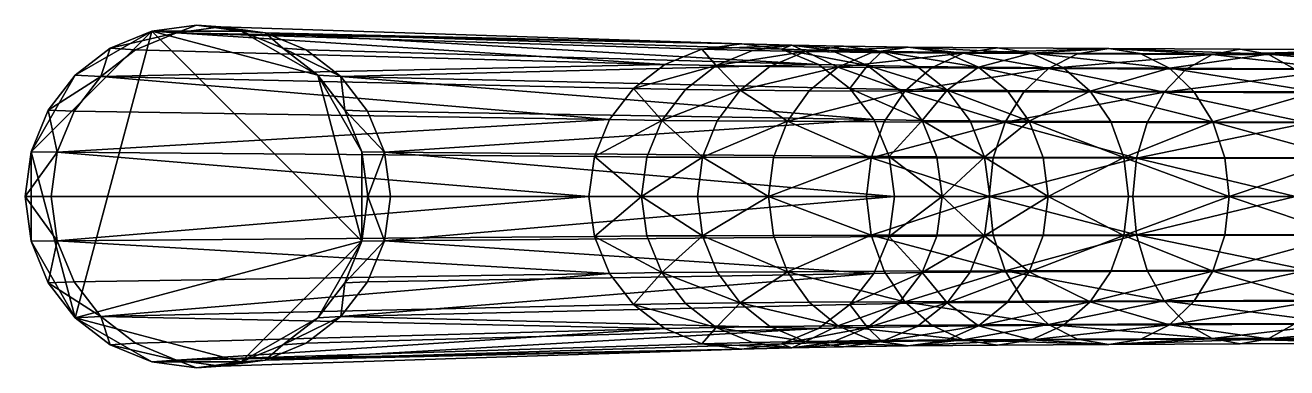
# Model space of a CAD drawing. Extents: x -28.1 to 28.1, y -28.1 to 28.1.
# Drawn here: x -28.14 to -21.32, y -0.93 to 0.93 of the extents above; entities that cross this region are included whole.
import ezdxf

# ---------------------------------------------------------------- set-up
doc = ezdxf.new("R2010")
doc.units = 0
doc.layers.add('STOOL', color=224, linetype='CONTINUOUS')

msp = doc.modelspace()

# ---------------------------------------------------------------- meshes
at = {"layer": 'STOOL', "color": 224}
mesh = msp.add_polyface(dxfattribs=at)
corners = [(-25.090286, 0.000006, 30.092365), (-27.999557, 0.000005, 1.243763), (-27.96711, 0.239612, 1.243763), (-24.978848, 0.415862, 30.092245), (-27.875828, 0.461928, 1.243763), (-28.015213, 0.466523), (-28.107405, 0.241996), (-28.140179, 0.000004), (-27.731775, 0.649659, 1.243763), (-24.680017, 0.71456, 30.091927), (-27.544044, 0.793712, 1.243763), (-27.680126, 0.801609), (-27.869726, 0.656122), (-27.321728, 0.884994, 1.243763), (-27.213608, 0.92657), (-27.455601, 0.893799), (-27.082119, 0.917442, 1.243763), (-26.747091, 0.801609), (-26.842512, 0.884994, 1.243763), (-26.971619, 0.893799), (-26.620197, 0.793712, 1.243763), (-26.412003, 0.466523), (-26.432465, 0.649658, 1.243763), (-26.557491, 0.656122), (-26.28841, 0.461927, 1.243763), (-26.319813, 0.241995), (-26.197128, 0.239612, 1.243763), (-26.319813, -0.241988), (-28.107407, -0.241987), (-27.869728, -0.656114)]
mesh.append_faces([[corners[k] for k in face] for face in [(3, 2, 4), (5, 2, 6), (7, 2, 1), (9, 8, 10), (11, 8, 12), (5, 8, 4), (14, 13, 15), (11, 13, 10), (17, 18, 19), (14, 18, 16), (21, 22, 23), (17, 22, 20)]], dxfattribs={"vtx0": -1})
mesh.append_faces([[corners[k] for k in face] for face in [(23, 15, 27), (12, 6, 15), (19, 15, 23), (25, 23, 27), (6, 29, 15)]], dxfattribs={"vtx0": -1, "vtx1": -1, "vtx2": -1})
mesh.append_faces([[corners[k] for k in face] for face in [(7, 28, 6), (5, 6, 12), (11, 12, 15), (14, 15, 19), (17, 19, 23), (21, 23, 25)]], dxfattribs={"vtx1": -1})
mesh.append_faces([[corners[k] for k in face] for face in [(0, 1, 2), (5, 4, 2), (7, 6, 2), (3, 4, 8), (11, 10, 8), (5, 12, 8), (9, 10, 13), (14, 16, 13), (11, 15, 13), (17, 20, 18), (14, 19, 18), (21, 24, 22), (17, 23, 22), (21, 25, 26)]], dxfattribs={"vtx2": -1})
mesh = msp.add_polyface(dxfattribs=at)
corners = [(-26.412003, -0.466515), (-26.19713, -0.239603, 1.243763), (-26.319813, -0.241988), (-26.747089, -0.801601), (-26.432465, -0.64965, 1.243763), (-26.557491, -0.656114), (-26.620197, -0.793703, 1.243763), (-26.28841, -0.461919, 1.243763), (-27.21361, -0.926562), (-26.84251, -0.884986, 1.243763), (-26.971619, -0.893791), (-27.082119, -0.917434, 1.243763), (-24.680019, -0.714549, 30.091927), (-27.321728, -0.884985, 1.243763), (-27.544044, -0.793703, 1.243763), (-27.680128, -0.8016), (-27.455601, -0.893791), (-27.731775, -0.64965, 1.243763), (-24.978848, -0.415851, 30.092247), (-27.875828, -0.461918, 1.243763), (-28.015217, -0.466514), (-27.869728, -0.656114), (-27.96711, -0.239603, 1.243763), (-25.090286, 0.000006, 30.092365), (-27.999557, 0.000005, 1.243763), (-28.140179, 0.000004), (-28.107407, -0.241987), (-26.287041, 0.000004), (-26.319813, 0.241995), (-28.107405, 0.241996), (-27.455601, 0.893799)]
mesh.append_faces([[corners[k] for k in face] for face in [(0, 1, 2), (3, 4, 5), (0, 4, 7), (8, 9, 10), (3, 9, 6), (12, 13, 14), (15, 13, 16), (8, 13, 11), (18, 17, 19), (20, 17, 21), (15, 17, 14), (23, 22, 24), (25, 22, 26), (20, 22, 19)]], dxfattribs={"vtx0": -1})
mesh.append_faces([[corners[k] for k in face] for face in [(5, 2, 10), (16, 10, 21), (26, 21, 29), (10, 2, 21), (21, 2, 30)]], dxfattribs={"vtx0": -1, "vtx1": -1, "vtx2": -1})
mesh.append_faces([[corners[k] for k in face] for face in [(0, 2, 5), (3, 5, 10), (8, 10, 16), (15, 16, 21), (20, 21, 26), (27, 28, 2)]], dxfattribs={"vtx1": -1})
mesh.append_faces([[corners[k] for k in face] for face in [(3, 6, 4), (0, 5, 4), (8, 11, 9), (3, 10, 9), (15, 14, 13), (8, 16, 13), (12, 14, 17), (20, 19, 17), (15, 21, 17), (18, 19, 22), (25, 24, 22), (20, 26, 22)]], dxfattribs={"vtx2": -1})
mesh = msp.add_polyface(dxfattribs=at)
corners = [(-25.090286, 0.000006, 30.092365), (-27.96711, 0.239612, 1.243763), (-25.06106, 0.215718, 30.092333), (-24.978848, 0.415862, 30.092245), (-27.731775, 0.649659, 1.243763), (-24.849102, 0.584872, 30.092106), (-24.680017, 0.71456, 30.091927), (-27.321728, 0.884994, 1.243763), (-24.479784, 0.796739, 30.091713), (-24.263973, 0.825952, 30.09148), (-27.082119, 0.917442, 1.243763), (-26.842512, 0.884994, 1.243763), (-24.048166, 0.79674, 30.091251), (-23.847931, 0.714562, 30.091038), (-26.620197, 0.793712, 1.243763), (-26.432465, 0.649658, 1.243763), (-23.678844, 0.584874, 30.090857), (-23.549097, 0.415864, 30.090717), (-26.28841, 0.461927, 1.243763), (-26.197128, 0.239612, 1.243763), (-23.466885, 0.215719, 30.09063), (-23.437656, 0.000005, 30.090599), (-26.16468, 0.000004, 1.243763), (-26.287041, 0.000004), (-26.319813, 0.241995), (-26.412003, 0.466523), (-24.806238, 0.000008, 32.500587), (-24.777468, 0.21368, 32.499428), (-24.696531, 0.411936, 32.496159), (-24.568796, 0.57936, 32.491005), (-24.402327, 0.707843, 32.484287), (-24.475679, 0.212168, 34.240746), (-24.397072, 0.409034, 34.228561), (-24.50362, 0.000008, 34.245079), (-24.273005, 0.575311, 34.209328)]
mesh.append_faces([[corners[k] for k in face] for face in [(0, 1, 2), (3, 4, 5), (6, 7, 8), (9, 7, 10), (9, 11, 12), (13, 11, 14), (13, 15, 16), (17, 15, 18), (17, 19, 20), (21, 19, 22), (23, 19, 24), (25, 19, 18), (26, 2, 27), (28, 2, 3), (28, 5, 29), (30, 5, 6), (28, 31, 27), (26, 31, 33), (30, 34, 29), (28, 34, 32)]], dxfattribs={"vtx0": -1})
mesh.append_faces([[corners[k] for k in face] for face in [(3, 2, 1), (6, 5, 4), (9, 8, 7), (9, 10, 11), (13, 12, 11), (13, 14, 15), (17, 16, 15), (17, 18, 19), (21, 20, 19), (23, 22, 19), (26, 0, 2), (28, 27, 2), (28, 3, 5), (30, 29, 5), (30, 6, 8), (28, 32, 31), (26, 27, 31), (28, 29, 34)]], dxfattribs={"vtx2": -1})
mesh = msp.add_polyface(dxfattribs=at)
corners = [(-24.402327, 0.707843, 32.484287), (-24.479784, 0.796739, 30.091713), (-24.205177, 0.789273, 32.476334), (-23.992683, 0.818238, 32.467758), (-24.263973, 0.825952, 30.09148), (-24.048166, 0.79674, 30.091251), (-23.780172, 0.789324, 32.459183), (-23.582987, 0.707932, 32.451229), (-23.847931, 0.714562, 30.091038), (-23.678844, 0.584874, 30.090857), (-23.416468, 0.579462, 32.444511), (-23.288685, 0.412025, 32.439358), (-23.549097, 0.415864, 30.090717), (-24.119072, 0.000008, 35.623425), (-24.475679, 0.212168, 34.240746), (-24.092377, 0.210977, 35.614975), (-24.50362, 0.000008, 34.245079), (-24.017258, 0.406755, 35.591198), (-24.397072, 0.409034, 34.228561), (-24.273005, 0.575311, 34.209328), (-23.898689, 0.572148, 35.55368), (-23.744116, 0.699142, 35.504784), (-24.111294, 0.702944, 34.184265), (-23.919748, 0.783877, 34.154587), (-23.560986, 0.779725, 35.446884), (-23.363529, 0.808506, 35.384476), (-23.713261, 0.812716, 34.122601), (-23.506718, 0.784067, 34.090614), (-23.563103, 0.209848, 36.919048), (-23.492802, 0.404593, 36.884178), (-23.588085, 0.000008, 36.931442), (-23.381824, 0.569147, 36.829147)]
mesh.append_faces([[corners[k] for k in face] for face in [(0, 1, 2), (3, 1, 4), (3, 5, 6), (7, 5, 8), (7, 9, 10), (11, 9, 12), (13, 14, 15), (17, 14, 18), (17, 19, 20), (21, 19, 22), (21, 23, 24), (25, 23, 26), (3, 23, 2), (0, 23, 22), (7, 27, 6), (3, 27, 26), (17, 28, 15), (13, 28, 30), (21, 31, 20), (17, 31, 29)]], dxfattribs={"vtx0": -1})
mesh.append_faces([[corners[k] for k in face] for face in [(3, 2, 1), (3, 4, 5), (7, 6, 5), (7, 8, 9), (13, 16, 14), (17, 15, 14), (17, 18, 19), (21, 20, 19), (0, 22, 19), (21, 22, 23), (25, 24, 23), (3, 26, 23), (0, 2, 23), (25, 26, 27), (3, 6, 27), (17, 29, 28), (13, 15, 28), (17, 20, 31)]], dxfattribs={"vtx2": -1})
mesh = msp.add_polyface(dxfattribs=at)
corners = [(-23.288685, 0.412025, 32.439358), (-23.416468, 0.579462, 32.444511), (-23.678844, 0.584874, 30.090857), (-23.466885, 0.215719, 30.09063), (-23.20771, 0.21373, 32.436092), (-23.549097, 0.415864, 30.090717), (-23.178926, 0.000007, 32.434933), (-23.437656, 0.000005, 30.090599), (-23.363529, 0.808506, 35.384476), (-23.506718, 0.784067, 34.090614), (-23.165966, 0.780097, 35.322071), (-22.982584, 0.699793, 35.264168), (-23.315041, 0.703277, 34.060936), (-23.582987, 0.707932, 32.451229), (-23.153145, 0.575692, 34.035873), (-22.82766, 0.572892, 35.215275), (-22.708744, 0.407406, 35.177757), (-23.028894, 0.409367, 34.016644), (-22.950151, 0.212358, 34.004456), (-22.922157, 0.000007, 34.000126), (-22.926044, 0.000008, 38.15554), (-23.563103, 0.209848, 36.919048), (-22.903162, 0.208791, 38.139442), (-23.588085, 0.000008, 36.931442), (-22.838766, 0.402569, 38.094162), (-23.492802, 0.404593, 36.884178), (-23.381824, 0.569147, 36.829147), (-22.737095, 0.566339, 38.022697), (-22.604507, 0.692162, 37.929569), (-23.237123, 0.695536, 36.757431), (-23.744116, 0.699142, 35.504784), (-23.065653, 0.775787, 36.672504), (-23.560986, 0.779725, 35.446884), (-22.880726, 0.804514, 36.580971), (-22.695652, 0.776332, 36.489437)]
mesh.append_faces([[corners[k] for k in face] for face in [(0, 3, 4), (6, 3, 7), (8, 9, 10), (11, 9, 12), (11, 14, 15), (16, 14, 17), (0, 14, 1), (13, 14, 12), (6, 18, 4), (0, 18, 17), (20, 21, 22), (24, 21, 25), (24, 26, 27), (28, 26, 29), (8, 31, 32), (30, 31, 29), (11, 34, 10), (8, 34, 33)]], dxfattribs={"vtx0": -1})
mesh.append_faces([[corners[k] for k in face] for face in [(0, 1, 2), (0, 5, 3), (6, 4, 3), (11, 10, 9), (13, 12, 9), (11, 12, 14), (16, 15, 14), (0, 17, 14), (13, 1, 14), (6, 19, 18), (0, 4, 18), (20, 23, 21), (24, 22, 21), (24, 25, 26), (28, 27, 26), (30, 29, 26), (28, 29, 31), (8, 33, 31), (30, 32, 31), (8, 10, 34)]], dxfattribs={"vtx2": -1})
mesh = msp.add_polyface(dxfattribs=at)
corners = [(-22.708744, 0.407406, 35.177757), (-22.950151, 0.212358, 34.004456), (-22.633369, 0.211349, 35.153984), (-23.028894, 0.409367, 34.016644), (-22.606571, 0.000007, 35.145535), (-22.922157, 0.000007, 34.000126), (-22.604507, 0.692162, 37.929569), (-23.065653, 0.775787, 36.672504), (-22.447357, 0.772102, 37.819283), (-22.277838, 0.800778, 37.700417), (-22.880726, 0.804514, 36.580971), (-22.695652, 0.776332, 36.489437), (-22.108141, 0.772811, 37.581554), (-21.950558, 0.693403, 37.471268), (-22.523827, 0.696491, 36.40451), (-22.982584, 0.699793, 35.264168), (-22.378633, 0.570238, 36.332794), (-21.817373, 0.567756, 37.378139), (-21.715105, 0.40381, 37.306679), (-22.267166, 0.405548, 36.277767), (-22.82766, 0.572892, 35.215275), (-22.19651, 0.210393, 36.242897), (-21.627216, 0.000007, 37.2453), (-22.171385, 0.000007, 36.230499), (-22.838766, 0.402569, 38.094162), (-22.127853, 0.207818, 39.262634), (-22.903162, 0.208791, 38.139442), (-22.070206, 0.400707, 39.207817), (-22.926044, 0.000008, 38.15554), (-22.148335, 0.000008, 39.282124), (-21.979181, 0.563754, 39.121307), (-22.737095, 0.566339, 38.022697), (-21.860456, 0.689056, 39.008568), (-21.719707, 0.76871, 38.875053)]
mesh.append_faces([[corners[k] for k in face] for face in [(0, 1, 2), (4, 1, 5), (6, 7, 8), (9, 7, 10), (9, 11, 12), (13, 11, 14), (13, 16, 17), (18, 16, 19), (0, 16, 20), (15, 16, 14), (22, 21, 23), (4, 21, 2), (0, 21, 19), (24, 25, 26), (28, 25, 29), (6, 30, 31), (24, 30, 27), (9, 33, 8), (6, 33, 32)]], dxfattribs={"vtx0": -1})
mesh.append_faces([[corners[k] for k in face] for face in [(0, 3, 1), (4, 2, 1), (9, 8, 7), (9, 10, 11), (13, 12, 11), (15, 14, 11), (13, 14, 16), (18, 17, 16), (0, 19, 16), (15, 20, 16), (18, 19, 21), (4, 23, 21), (0, 2, 21), (24, 27, 25), (28, 26, 25), (6, 32, 30), (24, 31, 30), (6, 8, 33)]], dxfattribs={"vtx2": -1})
mesh = msp.add_polyface(dxfattribs=at)
corners = [(-21.715105, 0.40381, 37.306679), (-22.19651, 0.210393, 36.242897), (-21.650274, 0.209499, 37.261395), (-21.627216, 0.000007, 37.2453), (-21.267843, 0.000007, 40.298767), (-22.127853, 0.207818, 39.262634), (-21.250027, 0.20694, 40.276226), (-22.148335, 0.000008, 39.282124), (-21.199873, 0.399026, 40.212822), (-22.070206, 0.400707, 39.207817), (-21.979181, 0.563754, 39.121307), (-21.120674, 0.561421, 40.112766), (-21.017355, 0.686253, 39.982368), (-21.860456, 0.689056, 39.008568), (-21.719707, 0.76871, 38.875053), (-20.894848, 0.765648, 39.827953), (-20.762646, 0.794235, 39.661526), (-21.567852, 0.797339, 38.731155), (-22.277838, 0.800778, 37.700417), (-21.4158, 0.769568, 38.587261), (-20.630241, 0.76664, 39.495098), (-20.507236, 0.68799, 39.340683), (-21.27457, 0.690558, 38.453751), (-21.950558, 0.693403, 37.471268), (-22.108141, 0.772811, 37.581554), (-21.155186, 0.56547, 38.341011), (-20.323349, 0.400763, 39.110229), (-21.063499, 0.402209, 38.254498), (-21.817373, 0.567756, 37.378139), (-21.005369, 0.208676, 38.19968), (-20.984695, 0.000007, 38.180195), (-20.28253, 0.206167, 41.167816), (-20.17416, 0.559369, 40.984871)]
mesh.append_faces([[corners[k] for k in face] for face in [(0, 1, 2), (4, 5, 6), (8, 5, 9), (8, 10, 11), (12, 10, 13), (12, 14, 15), (16, 14, 17), (16, 19, 20), (21, 19, 22), (23, 19, 24), (18, 19, 17), (26, 25, 27), (0, 25, 28), (23, 25, 22), (3, 29, 2), (0, 29, 27), (8, 31, 6), (12, 32, 11)]], dxfattribs={"vtx0": -1})
mesh.append_faces([[corners[k] for k in face] for face in [(3, 2, 1), (4, 7, 5), (8, 6, 5), (8, 9, 10), (12, 11, 10), (12, 13, 14), (16, 15, 14), (18, 17, 14), (16, 17, 19), (21, 20, 19), (23, 22, 19), (18, 24, 19), (21, 22, 25), (0, 27, 25), (23, 28, 25), (26, 27, 29), (3, 30, 29), (0, 2, 29), (4, 6, 31), (8, 11, 32)]], dxfattribs={"vtx2": -1})
mesh = msp.add_polyface(dxfattribs=at)
corners = [(-23.437656, 0.000005, 30.090599), (-26.19713, -0.239603, 1.243763), (-23.466883, -0.215708, 30.09063), (-26.16468, 0.000004, 1.243763), (-23.549099, -0.415854, 30.090717), (-26.28841, -0.461919, 1.243763), (-26.412003, -0.466515), (-26.287041, 0.000004), (-26.319813, -0.241988), (-26.432465, -0.64965, 1.243763), (-23.678844, -0.584864, 30.090857), (-23.847931, -0.714551, 30.091038), (-26.620197, -0.793703, 1.243763), (-26.84251, -0.884986, 1.243763), (-24.048166, -0.79673, 30.091251), (-24.263973, -0.825941, 30.091482), (-27.082119, -0.917434, 1.243763), (-27.321728, -0.884985, 1.243763), (-24.479784, -0.796728, 30.091713), (-24.680019, -0.714549, 30.091927), (-27.731775, -0.64965, 1.243763), (-24.849102, -0.584861, 30.092108), (-24.978848, -0.415851, 30.092247), (-27.96711, -0.239603, 1.243763), (-25.06106, -0.215706, 30.092333), (-25.090286, 0.000006, 30.092365), (-24.402328, -0.707828, 32.484287), (-24.568798, -0.579345, 32.491005), (-24.696531, -0.411921, 32.496159), (-24.77747, -0.213665, 32.499428), (-24.806238, 0.000008, 32.500587), (-24.273006, -0.575296, 34.209328), (-24.397072, -0.409018, 34.228561), (-24.475681, -0.212152, 34.240746), (-24.50362, 0.000008, 34.245079)]
mesh.append_faces([[corners[k] for k in face] for face in [(0, 1, 2), (4, 1, 5), (7, 1, 3), (4, 9, 10), (11, 9, 12), (11, 13, 14), (15, 13, 16), (15, 17, 18), (19, 20, 21), (22, 23, 24), (26, 18, 19), (26, 21, 27), (28, 21, 22), (28, 24, 29), (30, 24, 25), (28, 31, 27), (30, 33, 29), (28, 33, 32)]], dxfattribs={"vtx0": -1})
mesh.append_faces([[corners[k] for k in face] for face in [(0, 3, 1), (4, 2, 1), (6, 5, 1), (7, 8, 1), (4, 5, 9), (11, 10, 9), (11, 12, 13), (15, 14, 13), (15, 16, 17), (19, 18, 17), (22, 21, 20), (25, 24, 23), (26, 19, 21), (28, 27, 21), (28, 22, 24), (30, 29, 24), (28, 32, 31), (26, 27, 31), (30, 34, 33), (28, 29, 33)]], dxfattribs={"vtx2": -1})
mesh = msp.add_polyface(dxfattribs=at)
corners = [(-23.288685, -0.412011, 32.439362), (-23.549099, -0.415854, 30.090717), (-23.678844, -0.584864, 30.090857), (-23.582987, -0.707918, 32.451233), (-23.847931, -0.714551, 30.091038), (-23.41647, -0.579448, 32.444511), (-24.048166, -0.79673, 30.091251), (-23.780172, -0.78931, 32.459187), (-23.99268, -0.818224, 32.467758), (-24.263973, -0.825941, 30.091482), (-24.479784, -0.796728, 30.091713), (-24.205177, -0.789259, 32.476334), (-24.402328, -0.707828, 32.484287), (-23.363529, -0.808491, 35.384476), (-23.506718, -0.784053, 34.090614), (-23.713261, -0.812702, 34.122601), (-23.91975, -0.783862, 34.154587), (-23.560986, -0.77971, 35.446884), (-23.744114, -0.699127, 35.504784), (-24.111294, -0.702929, 34.184265), (-24.273006, -0.575296, 34.209328), (-23.898689, -0.572132, 35.55368), (-24.017258, -0.40674, 35.591198), (-24.397072, -0.409018, 34.228561), (-24.475681, -0.212152, 34.240746), (-24.092377, -0.210962, 35.614975), (-24.119072, 0.000008, 35.623425), (-24.50362, 0.000008, 34.245079), (-23.381824, -0.569132, 36.829147), (-23.492802, -0.404577, 36.884178), (-23.563103, -0.209832, 36.919048), (-23.588085, 0.000008, 36.931442)]
mesh.append_faces([[corners[k] for k in face] for face in [(3, 2, 4), (3, 6, 7), (8, 6, 9), (8, 10, 11), (13, 14, 15), (8, 14, 7), (13, 16, 17), (18, 16, 19), (12, 16, 11), (8, 16, 15), (18, 20, 21), (22, 20, 23), (12, 20, 19), (22, 24, 25), (26, 24, 27), (22, 28, 21), (26, 30, 25), (22, 30, 29)]], dxfattribs={"vtx0": -1})
mesh.append_faces([[corners[k] for k in face] for face in [(0, 1, 2), (3, 5, 2), (3, 4, 6), (8, 7, 6), (8, 9, 10), (12, 11, 10), (8, 15, 14), (3, 7, 14), (13, 15, 16), (18, 17, 16), (12, 19, 16), (8, 11, 16), (18, 19, 20), (22, 21, 20), (22, 23, 24), (26, 25, 24), (22, 29, 28), (18, 21, 28), (26, 31, 30), (22, 25, 30)]], dxfattribs={"vtx2": -1})
mesh = msp.add_polyface(dxfattribs=at)
corners = [(-23.178926, 0.000007, 32.434933), (-23.466883, -0.215708, 30.09063), (-23.20771, -0.213716, 32.436092), (-23.437656, 0.000005, 30.090599), (-23.288685, -0.412011, 32.439362), (-23.549099, -0.415854, 30.090717), (-23.678844, -0.584864, 30.090857), (-23.41647, -0.579448, 32.444511), (-22.950151, -0.212344, 34.004459), (-23.028894, -0.409353, 34.016644), (-22.922157, 0.000007, 34.000126), (-22.708744, -0.407392, 35.177757), (-23.153145, -0.575678, 34.035873), (-22.827662, -0.572878, 35.215275), (-22.982584, -0.699779, 35.264168), (-23.315041, -0.703263, 34.060936), (-23.582987, -0.707918, 32.451233), (-23.506718, -0.784053, 34.090614), (-23.165966, -0.780082, 35.322071), (-23.363529, -0.808491, 35.384476), (-22.695654, -0.776318, 36.489437), (-22.880726, -0.804499, 36.580971), (-22.604506, -0.692147, 37.929569), (-23.065651, -0.775772, 36.672504), (-23.237122, -0.695521, 36.757431), (-23.744114, -0.699127, 35.504784), (-23.560986, -0.77971, 35.446884), (-23.381824, -0.569132, 36.829147), (-22.737095, -0.566324, 38.022697), (-22.838766, -0.402554, 38.094162), (-23.492802, -0.404577, 36.884178), (-23.563103, -0.209832, 36.919048), (-22.903162, -0.208775, 38.139442), (-22.926044, 0.000008, 38.15554), (-23.588085, 0.000008, 36.931442)]
mesh.append_faces([[corners[k] for k in face] for face in [(0, 1, 2), (4, 1, 5), (4, 6, 7), (4, 8, 2), (0, 8, 10), (11, 12, 13), (14, 12, 15), (16, 12, 7), (4, 12, 9), (14, 17, 18), (16, 17, 15), (19, 20, 18), (22, 23, 24), (25, 23, 26), (19, 23, 21), (22, 27, 28), (29, 27, 30), (25, 27, 24), (29, 31, 32), (33, 31, 34)]], dxfattribs={"vtx0": -1})
mesh.append_faces([[corners[k] for k in face] for face in [(0, 3, 1), (4, 2, 1), (4, 9, 8), (0, 2, 8), (11, 9, 12), (14, 13, 12), (16, 15, 12), (4, 7, 12), (14, 15, 17), (19, 18, 17), (19, 21, 20), (14, 18, 20), (25, 24, 23), (19, 26, 23), (22, 24, 27), (29, 28, 27), (29, 30, 31), (33, 32, 31)]], dxfattribs={"vtx2": -1})
mesh = msp.add_polyface(dxfattribs=at)
corners = [(-22.606571, 0.000007, 35.145535), (-22.950151, -0.212344, 34.004459), (-22.633369, -0.211335, 35.153984), (-22.922157, 0.000007, 34.000126), (-22.708744, -0.407392, 35.177757), (-23.028894, -0.409353, 34.016644), (-21.627216, 0.000007, 37.2453), (-22.171385, 0.000007, 36.230499), (-22.196508, -0.210379, 36.242897), (-21.715105, -0.403796, 37.306679), (-22.267166, -0.405533, 36.277767), (-22.378635, -0.570224, 36.332794), (-21.817373, -0.567742, 37.378139), (-21.950558, -0.693388, 37.471268), (-22.523827, -0.696477, 36.40451), (-22.982584, -0.699779, 35.264168), (-22.827662, -0.572878, 35.215275), (-22.695654, -0.776318, 36.489437), (-22.108143, -0.772797, 37.581554), (-22.277836, -0.800764, 37.70042), (-22.880726, -0.804499, 36.580971), (-23.065651, -0.775772, 36.672504), (-22.447357, -0.772087, 37.819283), (-22.604506, -0.692147, 37.929569), (-21.719709, -0.768695, 38.875053), (-21.860456, -0.689041, 39.008568), (-22.838766, -0.402554, 38.094162), (-21.979181, -0.563739, 39.121307), (-22.737095, -0.566324, 38.022697), (-22.070206, -0.400692, 39.207817), (-22.926044, 0.000008, 38.15554), (-22.127855, -0.207803, 39.262638), (-22.903162, -0.208775, 38.139442), (-22.148335, 0.000008, 39.282124)]
mesh.append_faces([[corners[k] for k in face] for face in [(0, 1, 2), (4, 1, 5), (9, 8, 10), (4, 8, 2), (0, 8, 7), (9, 11, 12), (13, 11, 14), (15, 11, 16), (4, 11, 10), (13, 17, 18), (19, 17, 20), (15, 17, 14), (19, 21, 22), (23, 24, 22), (26, 27, 28), (23, 27, 25), (30, 31, 32), (26, 31, 29)]], dxfattribs={"vtx0": -1})
mesh.append_faces([[corners[k] for k in face] for face in [(0, 3, 1), (4, 2, 1), (6, 7, 8), (4, 10, 8), (0, 2, 8), (9, 10, 11), (13, 12, 11), (15, 14, 11), (4, 16, 11), (13, 14, 17), (19, 18, 17), (19, 20, 21), (23, 22, 21), (23, 25, 24), (19, 22, 24), (26, 29, 27), (23, 28, 27), (30, 33, 31), (26, 32, 31)]], dxfattribs={"vtx2": -1})
mesh = msp.add_polyface(dxfattribs=at)
corners = [(-21.627216, 0.000007, 37.2453), (-22.196508, -0.210379, 36.242897), (-21.650272, -0.209485, 37.261395), (-21.715105, -0.403796, 37.306679), (-20.323351, -0.400749, 39.110229), (-21.005369, -0.208662, 38.19968), (-21.063499, -0.402195, 38.254498), (-20.984695, 0.000007, 38.180195), (-21.155188, -0.565456, 38.341011), (-20.507236, -0.687976, 39.340683), (-21.274574, -0.690544, 38.453751), (-21.950558, -0.693388, 37.471268), (-21.817373, -0.567742, 37.378139), (-21.415802, -0.769554, 38.587261), (-20.630241, -0.766626, 39.495098), (-20.762648, -0.79422, 39.661526), (-21.567854, -0.797324, 38.731155), (-22.277836, -0.800764, 37.70042), (-22.108143, -0.772797, 37.581554), (-21.719709, -0.768695, 38.875053), (-20.89485, -0.765633, 39.827953), (-21.017357, -0.686238, 39.982368), (-21.860456, -0.689041, 39.008568), (-21.979181, -0.563739, 39.121307), (-21.120674, -0.561406, 40.112766), (-21.199875, -0.399011, 40.212822), (-22.070206, -0.400692, 39.207817), (-22.127855, -0.207803, 39.262638), (-21.250027, -0.206925, 40.27623), (-21.267843, 0.000007, 40.298767), (-22.148335, 0.000008, 39.282124), (-20.17416, -0.559355, 40.984875), (-20.28253, -0.206153, 41.167816)]
mesh.append_faces([[corners[k] for k in face] for face in [(0, 1, 2), (4, 5, 6), (3, 5, 2), (0, 5, 7), (9, 8, 10), (11, 8, 12), (3, 8, 6), (9, 13, 14), (15, 13, 16), (17, 13, 18), (11, 13, 10), (15, 19, 20), (21, 19, 22), (17, 19, 16), (21, 23, 24), (25, 23, 26), (25, 27, 28), (29, 27, 30), (25, 31, 24), (29, 32, 28)]], dxfattribs={"vtx0": -1})
mesh.append_faces([[corners[k] for k in face] for face in [(3, 2, 1), (3, 6, 5), (0, 2, 5), (4, 6, 8), (11, 10, 8), (3, 12, 8), (9, 10, 13), (15, 14, 13), (17, 16, 13), (11, 18, 13), (15, 16, 19), (21, 20, 19), (21, 22, 23), (25, 24, 23), (25, 26, 27), (29, 28, 27), (21, 24, 31), (25, 28, 32)]], dxfattribs={"vtx2": -1})

doc.saveas('drawing.dxf')
